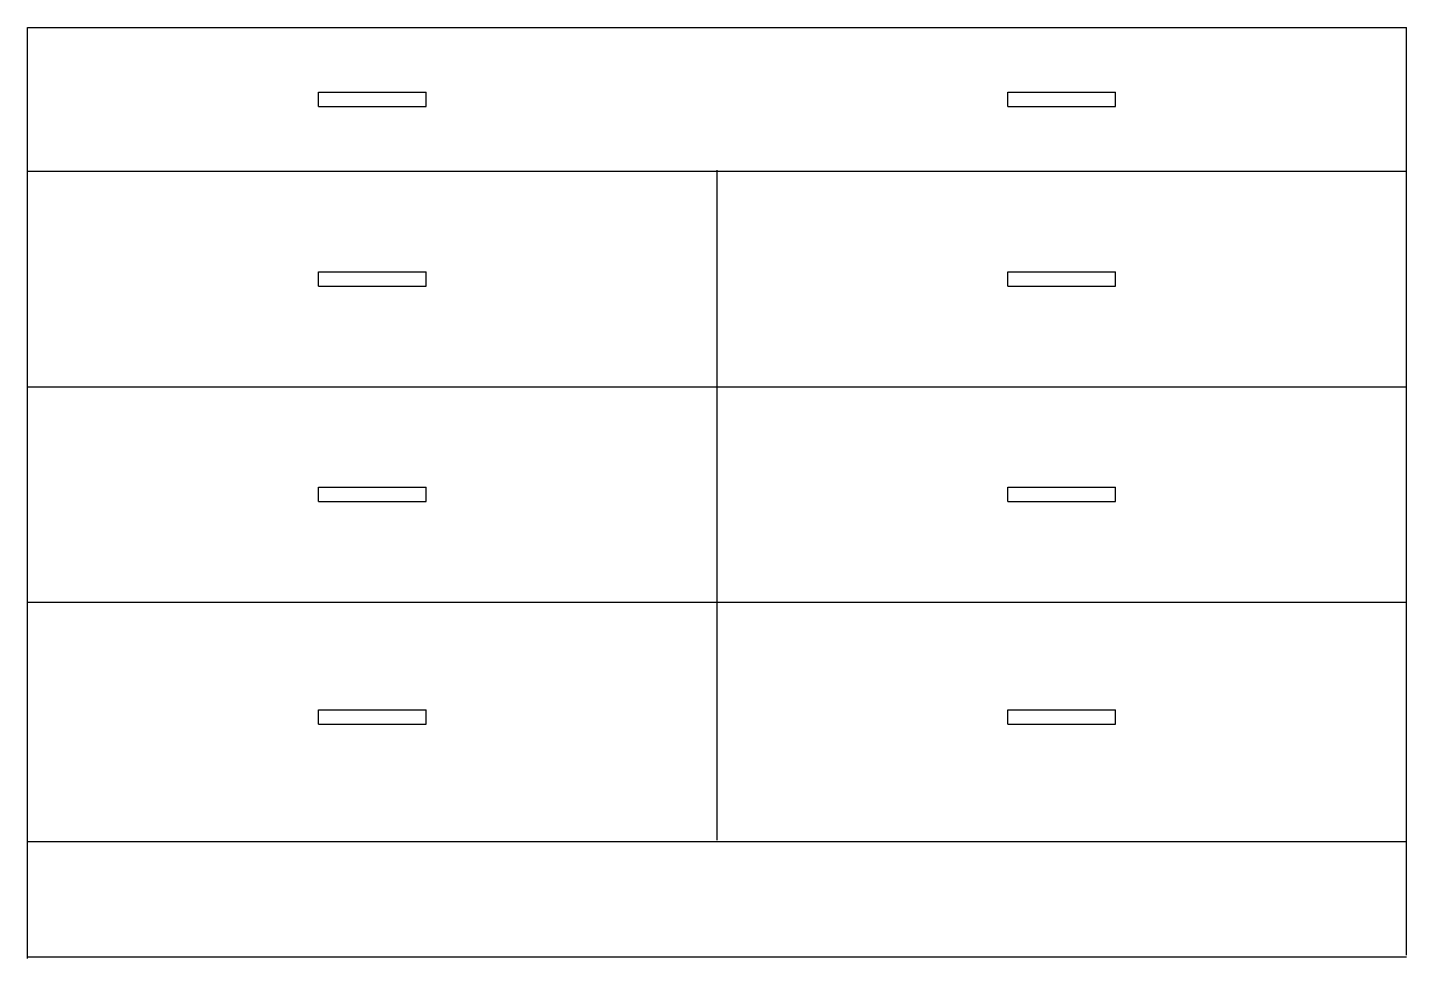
# Model space of a CAD drawing. Header units: inches. Extents: x 0 to 792, y 62 to 597.
import ezdxf

# ---------------------------------------------------------------- set-up
doc = ezdxf.new("R2010")
doc.units = ezdxf.units.IN
doc.header["$MEASUREMENT"] = 0
doc.layers.add('Layer 1', color=7, linetype='Continuous')

# ---------------------------------------------------------------- blocks, each defined once
blk = doc.blocks.new('block 2')
at = {"layer": 'Layer 1', "color": 7, "lineweight": 25, "true_color": 0xffffff}
blk.add_lwpolyline([(-0.08, 62.14), (-0.08, 596.87)], dxfattribs=at)
blk = doc.blocks.new('block 3')
at = {"layer": 'Layer 1', "color": 7, "lineweight": 25, "true_color": 0xffffff}
blk.add_lwpolyline([(-0.08, 596.87), (792.08, 596.87)], dxfattribs=at)
blk = doc.blocks.new('block 4')
at = {"layer": 'Layer 1', "color": 7, "lineweight": 25, "true_color": 0xffffff}
blk.add_lwpolyline([(-0.08, 63.13), (792.08, 63.13)], dxfattribs=at)
blk = doc.blocks.new('block 5')
at = {"layer": 'Layer 1', "color": 7, "lineweight": 25, "true_color": 0xffffff}
blk.add_lwpolyline([(792.08, 64), (792.08, 596.87)], dxfattribs=at)
blk = doc.blocks.new('block 6')
at = {"layer": 'Layer 1', "color": 7, "lineweight": 25, "true_color": 0xffffff}
blk.add_lwpolyline([(396, 130), (396, 515)], dxfattribs=at)
blk = doc.blocks.new('block 7')
at = {"layer": 'Layer 1', "color": 7, "lineweight": 25, "true_color": 0xffffff}
blk.add_lwpolyline([(792.08, 129.14), (-0.08, 129.14)], dxfattribs=at)
blk = doc.blocks.new('block 8')
at = {"layer": 'Layer 1', "color": 7, "lineweight": 25, "true_color": 0xffffff}
blk.add_lwpolyline([(-0.08, 514.35), (792.08, 514.35)], dxfattribs=at)
blk = doc.blocks.new('block 9')
at = {"layer": 'Layer 1', "color": 7, "lineweight": 25, "true_color": 0xffffff}
blk.add_lwpolyline([(-0.08, 390.58), (792.08, 390.58)], dxfattribs=at)
blk = doc.blocks.new('block 10')
at = {"layer": 'Layer 1', "color": 7, "lineweight": 25, "true_color": 0xffffff}
blk.add_lwpolyline([(-0.08, 266.8), (792.08, 266.8)], dxfattribs=at)
blk = doc.blocks.new('block 11')
at = {"layer": 'Layer 1', "color": 7, "lineweight": 25, "true_color": 0xffffff}
blk.add_lwpolyline([(167.02, 551.49), (228.9, 551.49)], dxfattribs=at)
blk = doc.blocks.new('block 12')
at = {"layer": 'Layer 1', "color": 7, "lineweight": 25, "true_color": 0xffffff}
blk.add_lwpolyline([(167.02, 559.74), (228.9, 559.74)], dxfattribs=at)
blk = doc.blocks.new('block 13')
at = {"layer": 'Layer 1', "color": 7, "lineweight": 25, "true_color": 0xffffff}
blk.add_lwpolyline([(167.02, 551.49), (167.02, 559.74)], dxfattribs=at)
blk = doc.blocks.new('block 14')
at = {"layer": 'Layer 1', "color": 7, "lineweight": 25, "true_color": 0xffffff}
blk.add_lwpolyline([(228.9, 551.49), (228.9, 559.74)], dxfattribs=at)
blk = doc.blocks.new('block 15')
at = {"layer": 'Layer 1', "color": 7, "lineweight": 25, "true_color": 0xffffff}
blk.add_lwpolyline([(167.02, 456.59), (228.9, 456.59)], dxfattribs=at)
blk = doc.blocks.new('block 16')
at = {"layer": 'Layer 1', "color": 7, "lineweight": 25, "true_color": 0xffffff}
blk.add_lwpolyline([(167.02, 448.34), (228.9, 448.34)], dxfattribs=at)
blk = doc.blocks.new('block 17')
at = {"layer": 'Layer 1', "color": 7, "lineweight": 25, "true_color": 0xffffff}
blk.add_lwpolyline([(167.02, 448.34), (167.02, 456.59)], dxfattribs=at)
blk = doc.blocks.new('block 18')
at = {"layer": 'Layer 1', "color": 7, "lineweight": 25, "true_color": 0xffffff}
blk.add_lwpolyline([(228.9, 448.34), (228.9, 456.59)], dxfattribs=at)
blk = doc.blocks.new('block 19')
at = {"layer": 'Layer 1', "color": 7, "lineweight": 25, "true_color": 0xffffff}
blk.add_lwpolyline([(167.02, 324.57), (228.9, 324.57)], dxfattribs=at)
blk = doc.blocks.new('block 20')
at = {"layer": 'Layer 1', "color": 7, "lineweight": 25, "true_color": 0xffffff}
blk.add_lwpolyline([(167.02, 332.82), (228.9, 332.82)], dxfattribs=at)
blk = doc.blocks.new('block 21')
at = {"layer": 'Layer 1', "color": 7, "lineweight": 25, "true_color": 0xffffff}
blk.add_lwpolyline([(167.02, 324.57), (167.02, 332.82)], dxfattribs=at)
blk = doc.blocks.new('block 22')
at = {"layer": 'Layer 1', "color": 7, "lineweight": 25, "true_color": 0xffffff}
blk.add_lwpolyline([(228.9, 324.57), (228.9, 332.82)], dxfattribs=at)
blk = doc.blocks.new('block 23')
at = {"layer": 'Layer 1', "color": 7, "lineweight": 25, "true_color": 0xffffff}
blk.add_lwpolyline([(167.02, 204.92), (228.9, 204.92)], dxfattribs=at)
blk = doc.blocks.new('block 24')
at = {"layer": 'Layer 1', "color": 7, "lineweight": 25, "true_color": 0xffffff}
blk.add_lwpolyline([(167.02, 196.67), (228.9, 196.67)], dxfattribs=at)
blk = doc.blocks.new('block 25')
at = {"layer": 'Layer 1', "color": 7, "lineweight": 25, "true_color": 0xffffff}
blk.add_lwpolyline([(167.02, 196.67), (167.02, 204.92)], dxfattribs=at)
blk = doc.blocks.new('block 26')
at = {"layer": 'Layer 1', "color": 7, "lineweight": 25, "true_color": 0xffffff}
blk.add_lwpolyline([(228.9, 196.67), (228.9, 204.92)], dxfattribs=at)
blk = doc.blocks.new('block 27')
at = {"layer": 'Layer 1', "color": 7, "lineweight": 25, "true_color": 0xffffff}
blk.add_lwpolyline([(624.98, 196.67), (624.98, 204.92)], dxfattribs=at)
blk = doc.blocks.new('block 28')
at = {"layer": 'Layer 1', "color": 7, "lineweight": 25, "true_color": 0xffffff}
blk.add_lwpolyline([(563.1, 196.67), (563.1, 204.92)], dxfattribs=at)
blk = doc.blocks.new('block 29')
at = {"layer": 'Layer 1', "color": 7, "lineweight": 25, "true_color": 0xffffff}
blk.add_lwpolyline([(563.1, 204.92), (624.98, 204.92)], dxfattribs=at)
blk = doc.blocks.new('block 30')
at = {"layer": 'Layer 1', "color": 7, "lineweight": 25, "true_color": 0xffffff}
blk.add_lwpolyline([(563.1, 196.67), (624.98, 196.67)], dxfattribs=at)
blk = doc.blocks.new('block 31')
at = {"layer": 'Layer 1', "color": 7, "lineweight": 25, "true_color": 0xffffff}
blk.add_lwpolyline([(624.98, 324.57), (624.98, 332.82)], dxfattribs=at)
blk = doc.blocks.new('block 32')
at = {"layer": 'Layer 1', "color": 7, "lineweight": 25, "true_color": 0xffffff}
blk.add_lwpolyline([(563.1, 324.57), (563.1, 332.82)], dxfattribs=at)
blk = doc.blocks.new('block 33')
at = {"layer": 'Layer 1', "color": 7, "lineweight": 25, "true_color": 0xffffff}
blk.add_lwpolyline([(563.1, 324.57), (624.98, 324.57)], dxfattribs=at)
blk = doc.blocks.new('block 34')
at = {"layer": 'Layer 1', "color": 7, "lineweight": 25, "true_color": 0xffffff}
blk.add_lwpolyline([(563.1, 332.82), (624.98, 332.82)], dxfattribs=at)
blk = doc.blocks.new('block 35')
at = {"layer": 'Layer 1', "color": 7, "lineweight": 25, "true_color": 0xffffff}
blk.add_lwpolyline([(624.98, 448.34), (624.98, 456.59)], dxfattribs=at)
blk = doc.blocks.new('block 36')
at = {"layer": 'Layer 1', "color": 7, "lineweight": 25, "true_color": 0xffffff}
blk.add_lwpolyline([(563.1, 448.34), (563.1, 456.59)], dxfattribs=at)
blk = doc.blocks.new('block 37')
at = {"layer": 'Layer 1', "color": 7, "lineweight": 25, "true_color": 0xffffff}
blk.add_lwpolyline([(563.1, 456.59), (624.98, 456.59)], dxfattribs=at)
blk = doc.blocks.new('block 38')
at = {"layer": 'Layer 1', "color": 7, "lineweight": 25, "true_color": 0xffffff}
blk.add_lwpolyline([(563.1, 448.34), (624.98, 448.34)], dxfattribs=at)
blk = doc.blocks.new('block 39')
at = {"layer": 'Layer 1', "color": 7, "lineweight": 25, "true_color": 0xffffff}
blk.add_lwpolyline([(624.98, 551.49), (624.98, 559.74)], dxfattribs=at)
blk = doc.blocks.new('block 40')
at = {"layer": 'Layer 1', "color": 7, "lineweight": 25, "true_color": 0xffffff}
blk.add_lwpolyline([(563.1, 551.49), (563.1, 559.74)], dxfattribs=at)
blk = doc.blocks.new('block 41')
at = {"layer": 'Layer 1', "color": 7, "lineweight": 25, "true_color": 0xffffff}
blk.add_lwpolyline([(563.1, 551.49), (624.98, 551.49)], dxfattribs=at)
blk = doc.blocks.new('block 42')
at = {"layer": 'Layer 1', "color": 7, "lineweight": 25, "true_color": 0xffffff}
blk.add_lwpolyline([(563.1, 559.74), (624.98, 559.74)], dxfattribs=at)

msp = doc.modelspace()

# ---------------------------------------------------------------- block references
at = {"layer": 'Layer 1'}
for name in ['block 2', 'block 3', 'block 5', 'block 12', 'block 13', 'block 14', 'block 40', 'block 42', 'block 39', 'block 11', 'block 41', 'block 6', 'block 8', 'block 15', 'block 17', 'block 18', 'block 36', 'block 37', 'block 35', 'block 16', 'block 38', 'block 9', 'block 20', 'block 21', 'block 22', 'block 32', 'block 34', 'block 31', 'block 19', 'block 33', 'block 10', 'block 23', 'block 25', 'block 26', 'block 28', 'block 29', 'block 27', 'block 24', 'block 30', 'block 7', 'block 4']:
    msp.add_blockref(name, (0, 0), dxfattribs=at)

doc.saveas('drawing.dxf')
